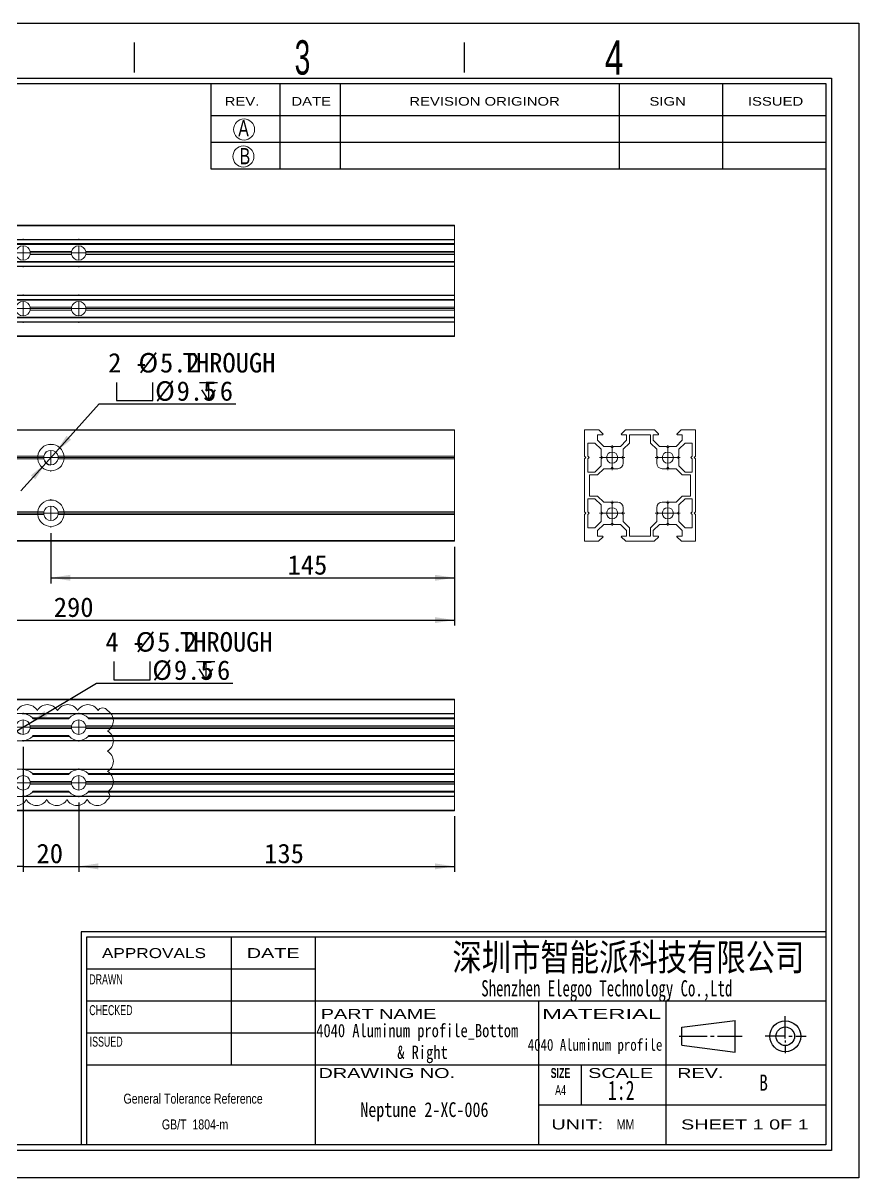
# Model space of a CAD drawing. Header units: millimetres. Extents: x 4 to 590, y 3 to 417.
# Drawn here: x 289.8 to 590.2, y 2.6 to 417.3 of the extents above; entities that cross this region are included whole.
import ezdxf

# ---------------------------------------------------------------- set-up
doc = ezdxf.new("R2010")
doc.units = ezdxf.units.MM
doc.header["$LTSCALE"] = 2
doc.linetypes.add('CENTER', pattern=[10.16, 6.35, -1.27, 1.27, -1.27])
doc.layers.add('DIM', color=5, linetype='Continuous')
doc.layers.add('SLD-0', color=179, linetype='Continuous')
doc.layers.add('中心线', color=1, linetype='CENTER', lineweight=15)
doc.styles.add('SLDTEXTSTYLE0', font='SIMSUN.TTC', dxfattribs={"width": 0.67})
doc.styles.add('SLDTEXTSTYLE1', font='SIMSUN.TTC', dxfattribs={"width": 0.8})
doc.styles.add('SLDTEXTSTYLE10', font='ARIAL.TTF', dxfattribs={"width": 1.2324})
doc.styles.add('SLDTEXTSTYLE11', font='ARIAL.TTF', dxfattribs={"width": 1.7064})
doc.styles.add('SLDTEXTSTYLE12', font='SIMSUN.TTC', dxfattribs={"width": 0.8, "bigfont": 'bigfont'})
doc.styles.add('SLDTEXTSTYLE13', font='SIMKAI.TTF', dxfattribs={"width": 0.67})
doc.styles.add('SLDTEXTSTYLE14', font='SIMSUN.TTC')
doc.styles.add('SLDTEXTSTYLE3', font='SIMSUN.TTC', dxfattribs={"width": 0.8})
doc.styles.add('SLDTEXTSTYLE4', font='ARIAL.TTF', dxfattribs={"width": 0.63516})
doc.styles.add('SLDTEXTSTYLE5', font='GOTHIC.TTF', dxfattribs={"width": 0.7304})
doc.styles.add('SLDTEXTSTYLE6', font='GOTHIC.TTF', dxfattribs={"width": 0.61171})
doc.styles.add('SLDTEXTSTYLE7', font='ARIALBD.TTF', dxfattribs={"width": 0.63516})
doc.styles.add('SLDTEXTSTYLE8', font='ARIAL.TTF', dxfattribs={"width": 1.422})
doc.styles.add('SLDTEXTSTYLE9', font='ARIAL.TTF', dxfattribs={"width": 0.7584})
doc.dimstyles.new('SLDDIMSTYLE0', dxfattribs={"dimtxt": 7, "dimasz": 7, "dimexe": 0, "dimexo": 0.0625, "dimgap": 1.75, "dimtad": 2, "dimrnd": 1e-09, "dimzin": 12, "dimdsep": 46, "dimtxsty": 'SLDTEXTSTYLE0', "dimsah": 1, "dimcen": 0.09, "dimadec": 0, "dimazin": 3, "dimtfac": 1, "dimtofl": 0, "dimtmove": 0, "dimatfit": 3, "dimfxl": 0, "dimfrac": 2, "dimtolj": 1, "dimtzin": 12, "dimarcsym": 0})
doc.dimstyles.new('SLDDIMSTYLE1', dxfattribs={"dimtxt": 7, "dimasz": 7, "dimexe": 0, "dimexo": 0.0625, "dimgap": 1.75, "dimtad": 2, "dimrnd": 1e-09, "dimzin": 12, "dimdsep": 46, "dimtxsty": 'SLDTEXTSTYLE0', "dimsah": 1, "dimcen": 0.09, "dimadec": 0, "dimazin": 3, "dimtfac": 1, "dimtmove": 0, "dimatfit": 0, "dimfxl": 0, "dimfrac": 2, "dimtolj": 1, "dimtzin": 12, "dimarcsym": 0})
doc.dimstyles.new('SLDDIMSTYLE2', dxfattribs={"dimtxt": 7, "dimasz": 7, "dimexe": 0, "dimexo": 0.0625, "dimgap": 1.75, "dimtad": 0, "dimtih": 1, "dimtoh": 1, "dimrnd": 1e-09, "dimzin": 12, "dimdsep": 46, "dimtxsty": 'SLDTEXTSTYLE0', "dimsah": 1, "dimcen": 0, "dimadec": 0, "dimazin": 3, "dimtfac": 1, "dimtmove": 0, "dimatfit": 3, "dimfxl": 0, "dimfrac": 2, "dimtolj": 1, "dimtzin": 12, "dimarcsym": 0})

# ---------------------------------------------------------------- blocks, each defined once
blk = doc.blocks.new('SW_NOTE_1')
at = {"layer": 'SLD-0', "color": 0, "attachment_point": 2, "style": 'SLDTEXTSTYLE1'}
for s, insert, char_height in [('4040 Aluminum profile_Bottom ', (32.8, 5.54), 4.7625), ('& Right', (34.68, -2.27), 4.762)]:
    blk.add_mtext(s, dxfattribs=dict(at, insert=insert, char_height=char_height))
blk = doc.blocks.new('SW_NOTE_3')
at = {"layer": 'SLD-0', "color": 0, "char_height": 3.5853, "attachment_point": 2, "style": 'SLDTEXTSTYLE9'}
for s, insert in [('General Tolerance Reference ', (26.04, 4.62)), (' GB/T  1804-m', (26.22, -4.64))]:
    blk.add_mtext(s, dxfattribs=dict(at, insert=insert))
blk = doc.blocks.new('_D')
at = {"layer": 'DIM'}
for p, q in [((309.82, 137.37), (309.82, 112.47)), ((444.82, 132.47), (444.82, 112.47)), ((309.82, 114.47), (444.82, 114.47))]:
    blk.add_line(p, q, dxfattribs=at)
for points in [[(309.82, 114.47), (316.82, 113.4), (316.82, 115.55)], [(444.82, 114.47), (437.82, 115.55), (437.82, 113.4)]]:
    blk.add_solid(points, dxfattribs=at)
at = {"layer": 'DIM', "insert": (376.47, 122.62), "char_height": 7, "attachment_point": 1, "style": 'SLDTEXTSTYLE14'}
blk.add_mtext('135', dxfattribs=at)
blk = doc.blocks.new('_D_1')
at = {"layer": 'DIM'}
for p, q in [((289.82, 157.37), (289.82, 112.47)), ((309.82, 137.37), (309.82, 112.47)), ((289.82, 114.47), (276.36, 114.47)), ((289.82, 114.47), (309.82, 114.47)), ((309.82, 114.47), (323.28, 114.47))]:
    blk.add_line(p, q, dxfattribs=at)
for points in [[(289.82, 114.47), (282.82, 115.55), (282.82, 113.4)], [(309.82, 114.47), (316.82, 113.4), (316.82, 115.55)]]:
    blk.add_solid(points, dxfattribs=at)
at = {"layer": 'DIM', "insert": (294.64, 122.62), "char_height": 7, "attachment_point": 1, "style": 'SLDTEXTSTYLE14'}
blk.add_mtext('20', dxfattribs=at)
blk = doc.blocks.new('SW_SYMBOL_HOLE_SPOT')
at = {"layer": 'DIM', "color": 0}
for p, q in [((0, 1750), (0, 150)), ((3200, 150), (3200, 1750)), ((0, 150), (3200, 150))]:
    blk.add_line(p, q, dxfattribs=at)
blk = doc.blocks.new('SW_SYMBOL_HOLE_DEPTH')
at = {"layer": 'DIM', "color": 0}
for p, q in [((0, 1750), (1600, 1750)), ((200, 1110), (800, 150)), ((800, 1750), (800, 150)), ((1400, 1110), (800, 150))]:
    blk.add_line(p, q, dxfattribs=at)
blk = doc.blocks.new('_D_2')
at = {"layer": 'DIM'}
for p, q in [((292.05, 165.81), (316.23, 180.32)), ((316.23, 180.32), (365.25, 180.32)), ((287.59, 163.14), (276.04, 156.21)), ((287.59, 163.14), (292.05, 165.81))]:
    blk.add_line(p, q, dxfattribs=at)
blk.add_arc((289.82, 164.47), 2.6, 206.4811, 248.5293, dxfattribs=at)
for points in [[(292.05, 165.81), (298.6, 168.49), (297.5, 170.34)], [(287.59, 163.14), (281.03, 160.46), (282.14, 158.61)]]:
    blk.add_solid(points, dxfattribs=at)
at = {"layer": 'DIM', "xscale": 0.004072727272727273, "yscale": 0.004072727272727273, "zscale": 0.004072727272727273}
for name, p in [('SW_SYMBOL_HOLE_SPOT', (322.42, 180.89)), ('SW_SYMBOL_HOLE_DEPTH', (352.18, 180.89))]:
    blk.add_blockref(name, p, dxfattribs=at)
at = {"layer": 'DIM', "char_height": 7, "attachment_point": 1, "style": 'SLDTEXTSTYLE14'}
for s, insert in [('4 - ', (319.4, 198.61)), ('%%c', (330.29, 198.61)), ('5.2', (338.03, 198.61)), ('THROUGH', (346.2, 198.61)), ('%%c', (336.27, 188.46)), ('9.5', (344.01, 188.46)), ('6', (359.51, 188.46))]:
    blk.add_mtext(s, dxfattribs=dict(at, insert=insert))
blk = doc.blocks.new('SW_CENTERMARKSYMBOL_0')
at = {"layer": '中心线', "color": 0}
for p, q in [((0, 5), (0, 5.1)), ((-5, 0), (-5.1, 0)), ((0, 0), (-2.5, 0)), ((0, 0), (0, 2.5)), ((0, 0), (0, -2.5)), ((0, 0), (2.5, 0)), ((5, 0), (5.1, 0)), ((0, -5), (0, -5.1))]:
    blk.add_line(p, q, dxfattribs=at)
blk = doc.blocks.new('SW_CENTERMARKSYMBOL_1')
at = {"layer": '中心线', "color": 0}
for p, q in [((0, 5), (0, 5.1)), ((-5, 0), (-5.1, 0)), ((0, 0), (-2.5, 0)), ((0, 0), (0, 2.5)), ((0, 0), (0, -2.5)), ((0, 0), (2.5, 0)), ((5, 0), (5.1, 0)), ((0, -5), (0, -5.1))]:
    blk.add_line(p, q, dxfattribs=at)
blk = doc.blocks.new('SW_CENTERMARKSYMBOL_2')
at = {"layer": '中心线', "color": 0}
for p, q in [((0, 5), (0, 5.1)), ((-5, 0), (-5.1, 0)), ((0, 0), (-2.5, 0)), ((0, 0), (0, 2.5)), ((0, 0), (0, -2.5)), ((0, 0), (2.5, 0)), ((5, 0), (5.1, 0)), ((0, -5), (0, -5.1))]:
    blk.add_line(p, q, dxfattribs=at)
blk = doc.blocks.new('SW_CENTERMARKSYMBOL_3')
at = {"layer": '中心线', "color": 0}
for p, q in [((0, 5), (0, 5.1)), ((-5, 0), (-5.1, 0)), ((0, 0), (-2.5, 0)), ((0, 0), (0, 2.5)), ((0, 0), (0, -2.5)), ((0, 0), (2.5, 0)), ((5, 0), (5.1, 0)), ((0, -5), (0, -5.1))]:
    blk.add_line(p, q, dxfattribs=at)
blk = doc.blocks.new('SW_REVISION_CLOUD_0')
at = {"color": 0, "linetype": 'Continuous', "lineweight": 0}
for centre, radius, start, end in [((-16.25, 13.96), 4.16, 28.955, 151.045), ((-8.97, 13.96), 4.16, 28.955, 151.045), ((-1.69, 13.96), 4.16, 28.955, 151.045), ((5.59, 13.96), 4.16, 28.955, 151.045), ((12.87, 13.96), 4.16, 28.955, 151.045), ((18.2, 15.04), 1.93, 28.955, 151.045), ((-17.88, 9.51), 4.16, 118.955, 241.045), ((-19.11, 14.56), 1.61, 118.955, 241.045), ((17.88, 12.33), 4.16, 298.955, 61.045), ((17.88, 5.05), 4.16, 298.955, 61.045), ((-17.88, 2.23), 4.16, 118.955, 241.045), ((17.88, -2.23), 4.16, 298.955, 61.045), ((-17.88, -5.05), 4.16, 118.955, 241.045), ((17.88, -9.51), 4.16, 298.955, 61.045), ((-17.88, -12.33), 4.16, 118.955, 241.045), ((-18.2, -15.04), 1.93, 208.955, 331.045), ((-12.87, -13.96), 4.16, 208.955, 331.045), ((-5.59, -13.96), 4.16, 208.955, 331.045), ((1.69, -13.96), 4.16, 208.955, 331.045), ((8.97, -13.96), 4.16, 208.955, 331.045), ((16.25, -13.96), 4.16, 208.955, 331.045), ((19.11, -14.56), 1.61, 298.955, 61.045)]:
    blk.add_arc(centre, radius, start, end, dxfattribs=at)
blk = doc.blocks.new('_D_3')
at = {"layer": 'DIM'}
for p, q in [((154.82, 229.3), (154.82, 200.93)), ((444.82, 229.3), (444.82, 200.93)), ((154.82, 202.93), (444.82, 202.93))]:
    blk.add_line(p, q, dxfattribs=at)
for points in [[(154.82, 202.93), (161.82, 201.85), (161.82, 204)], [(444.82, 202.93), (437.82, 204), (437.82, 201.85)]]:
    blk.add_solid(points, dxfattribs=at)
at = {"layer": 'DIM', "insert": (300.86, 211.07), "char_height": 7, "attachment_point": 1, "style": 'SLDTEXTSTYLE14'}
blk.add_mtext('290', dxfattribs=at)
blk = doc.blocks.new('_D_4')
at = {"layer": 'DIM'}
for p, q in [((299.82, 234.2), (299.82, 216.13)), ((444.82, 229.3), (444.82, 216.13)), ((299.82, 218.13), (444.82, 218.13))]:
    blk.add_line(p, q, dxfattribs=at)
for points in [[(299.82, 218.13), (306.82, 217.05), (306.82, 219.2)], [(444.82, 218.13), (437.82, 219.2), (437.82, 217.05)]]:
    blk.add_solid(points, dxfattribs=at)
at = {"layer": 'DIM', "insert": (384.88, 226.27), "char_height": 7, "attachment_point": 1, "style": 'SLDTEXTSTYLE14'}
blk.add_mtext('145', dxfattribs=at)
blk = doc.blocks.new('_D_5')
at = {"layer": 'DIM'}
for p, q in [((301.56, 263.23), (317.22, 280.57)), ((317.22, 280.57), (366.25, 280.57)), ((298.08, 259.37), (301.56, 263.23)), ((298.08, 259.37), (289.05, 249.38))]:
    blk.add_line(p, q, dxfattribs=at)
blk.add_arc((299.82, 261.3), 2.6, 206.4811, 265.4911, dxfattribs=at)
for points in [[(301.56, 263.23), (307.05, 267.7), (305.45, 269.14)], [(298.08, 259.37), (292.59, 254.89), (294.18, 253.45)]]:
    blk.add_solid(points, dxfattribs=at)
at = {"layer": 'DIM', "xscale": 0.004072727272727273, "yscale": 0.004072727272727273, "zscale": 0.004072727272727273}
for name, p in [('SW_SYMBOL_HOLE_SPOT', (323.42, 281.14)), ('SW_SYMBOL_HOLE_DEPTH', (353.17, 281.14))]:
    blk.add_blockref(name, p, dxfattribs=at)
at = {"layer": 'DIM', "char_height": 7, "attachment_point": 1, "style": 'SLDTEXTSTYLE14'}
for s, insert in [('2 - ', (320.4, 298.86)), ('%%c', (331.29, 298.86)), ('5.2', (339.02, 298.86)), ('THROUGH', (347.19, 298.86)), ('%%c', (337.27, 288.72)), ('9.5', (345.01, 288.72)), ('6', (360.51, 288.72))]:
    blk.add_mtext(s, dxfattribs=dict(at, insert=insert))
blk = doc.blocks.new('SW_CENTERMARKSYMBOL_4')
at = {"layer": '中心线', "color": 0}
for p, q in [((0, 5), (0, 5.1)), ((-5, 0), (-5.1, 0)), ((0, 0), (-2.5, 0)), ((0, 0), (0, 2.5)), ((0, 0), (0, -2.5)), ((0, 0), (2.5, 0)), ((5, 0), (5.1, 0)), ((0, -5), (0, -5.1))]:
    blk.add_line(p, q, dxfattribs=at)
blk = doc.blocks.new('SW_CENTERMARKSYMBOL_5')
at = {"layer": '中心线', "color": 0}
for p, q in [((0, 5), (0, 5.1)), ((-5, 0), (-5.1, 0)), ((0, 0), (-2.5, 0)), ((0, 0), (0, 2.5)), ((0, 0), (0, -2.5)), ((0, 0), (2.5, 0)), ((5, 0), (5.1, 0)), ((0, -5), (0, -5.1))]:
    blk.add_line(p, q, dxfattribs=at)
blk = doc.blocks.new('SW_CENTERMARKSYMBOL_10')
at = {"layer": '中心线', "color": 0}
for p, q in [((0, 2.5), (0, 4.5)), ((-2.5, 0), (-4.5, 0)), ((0, 0), (-2.5, 0)), ((0, 0), (0, 2.5)), ((0, 0), (0, -2.5)), ((0, 0), (2.5, 0)), ((2.5, 0), (4.5, 0)), ((0, -2.5), (0, -4.5))]:
    blk.add_line(p, q, dxfattribs=at)
blk = doc.blocks.new('SW_CENTERMARKSYMBOL_11')
at = {"layer": '中心线', "color": 0}
for p, q in [((0, 2.5), (0, 4.5)), ((-2.5, 0), (-4.5, 0)), ((0, 0), (-2.5, 0)), ((0, 0), (0, 2.5)), ((0, 0), (0, -2.5)), ((0, 0), (2.5, 0)), ((2.5, 0), (4.5, 0)), ((0, -2.5), (0, -4.5))]:
    blk.add_line(p, q, dxfattribs=at)
blk = doc.blocks.new('SW_CENTERMARKSYMBOL_12')
at = {"layer": '中心线', "color": 0}
for p, q in [((0, 2.5), (0, 4.5)), ((-2.5, 0), (-4.5, 0)), ((0, 0), (-2.5, 0)), ((0, 0), (0, 2.5)), ((0, 0), (0, -2.5)), ((0, 0), (2.5, 0)), ((2.5, 0), (4.5, 0)), ((0, -2.5), (0, -4.5))]:
    blk.add_line(p, q, dxfattribs=at)
blk = doc.blocks.new('SW_CENTERMARKSYMBOL_13')
at = {"layer": '中心线', "color": 0}
for p, q in [((0, 2.5), (0, 4.5)), ((-2.5, 0), (-4.5, 0)), ((0, 0), (-2.5, 0)), ((0, 0), (0, 2.5)), ((0, 0), (0, -2.5)), ((0, 0), (2.5, 0)), ((2.5, 0), (4.5, 0)), ((0, -2.5), (0, -4.5))]:
    blk.add_line(p, q, dxfattribs=at)
blk = doc.blocks.new('SW_CENTERMARKSYMBOL_16')
at = {"layer": '中心线', "color": 0}
for p, q in [((0, 5), (0, 5.1)), ((-5, 0), (-5.1, 0)), ((0, 0), (-2.5, 0)), ((0, 0), (0, 2.5)), ((0, 0), (0, -2.5)), ((0, 0), (2.5, 0)), ((5, 0), (5.1, 0)), ((0, -5), (0, -5.1))]:
    blk.add_line(p, q, dxfattribs=at)
blk = doc.blocks.new('SW_CENTERMARKSYMBOL_17')
at = {"layer": '中心线', "color": 0}
for p, q in [((0, 5), (0, 5.1)), ((-5, 0), (-5.1, 0)), ((0, 0), (-2.5, 0)), ((0, 0), (0, 2.5)), ((0, 0), (0, -2.5)), ((0, 0), (2.5, 0)), ((5, 0), (5.1, 0)), ((0, -5), (0, -5.1))]:
    blk.add_line(p, q, dxfattribs=at)
blk = doc.blocks.new('SW_CENTERMARKSYMBOL_18')
at = {"layer": '中心线', "color": 0}
for p, q in [((0, 5), (0, 5.1)), ((-5, 0), (-5.1, 0)), ((0, 0), (-2.5, 0)), ((0, 0), (0, 2.5)), ((0, 0), (0, -2.5)), ((0, 0), (2.5, 0)), ((5, 0), (5.1, 0)), ((0, -5), (0, -5.1))]:
    blk.add_line(p, q, dxfattribs=at)
blk = doc.blocks.new('SW_CENTERMARKSYMBOL_19')
at = {"layer": '中心线', "color": 0}
for p, q in [((0, 5), (0, 5.1)), ((-5, 0), (-5.1, 0)), ((0, 0), (-2.5, 0)), ((0, 0), (0, 2.5)), ((0, 0), (0, -2.5)), ((0, 0), (2.5, 0)), ((5, 0), (5.1, 0)), ((0, -5), (0, -5.1))]:
    blk.add_line(p, q, dxfattribs=at)

msp = doc.modelspace()

# ---------------------------------------------------------------- linework, layer by layer
at = {"color": 7, "linetype": 'Continuous', "lineweight": 15}
for p, q in [((444.818, 344.789), (154.818, 344.789)), ((444.818, 344.589), (154.818, 344.589)), ((444.818, 344.789), (444.818, 344.589)), ((444.818, 344.589), (444.818, 339.672)), ((444.818, 339.672), (154.818, 339.672)), ((444.818, 339.53), (154.818, 339.53)), ((444.818, 338.13), (154.818, 338.13)), ((154.818, 338.072), (444.818, 338.072)), ((444.818, 337.799), (154.818, 337.799)), ((444.818, 339.672), (444.818, 339.53)), ((444.818, 339.53), (444.818, 338.13)), ((444.818, 338.13), (444.818, 338.072)), ((444.818, 338.072), (444.818, 337.799)), ((444.818, 337.799), (444.818, 335.289)), ((307.266, 335.289), (292.369, 335.289)), ((307.266, 334.289), (292.369, 334.289)), ((307.218, 334.789), (292.418, 334.789)), ((444.818, 335.289), (312.369, 335.289)), ((444.818, 334.289), (312.369, 334.289)), ((444.818, 334.789), (312.418, 334.789)), ((444.818, 335.289), (444.818, 334.789)), ((444.818, 334.789), (444.818, 334.289)), ((444.818, 334.289), (444.818, 331.779)), ((444.818, 331.779), (154.818, 331.779)), ((444.818, 331.506), (154.818, 331.506)), ((444.818, 331.447), (154.818, 331.447)), ((444.818, 330.047), (154.818, 330.047)), ((444.818, 329.906), (154.818, 329.906)), ((444.818, 331.779), (444.818, 331.506)), ((444.818, 331.506), (444.818, 331.447)), ((444.818, 331.447), (444.818, 330.047)), ((444.818, 330.047), (444.818, 329.906)), ((444.818, 329.906), (444.818, 319.672)), ((444.818, 319.672), (154.818, 319.672)), ((444.818, 319.53), (154.818, 319.53)), ((444.818, 319.672), (444.818, 319.53)), ((444.818, 319.53), (444.818, 318.13)), ((444.818, 318.13), (154.818, 318.13)), ((154.818, 318.072), (444.818, 318.072)), ((444.818, 317.799), (154.818, 317.799)), ((307.266, 315.289), (292.369, 315.289)), ((444.818, 315.289), (312.369, 315.289)), ((444.818, 318.13), (444.818, 318.072)), ((444.818, 318.072), (444.818, 317.799)), ((444.818, 317.799), (444.818, 315.289)), ((444.818, 315.289), (444.818, 314.789)), ((444.818, 311.779), (154.818, 311.779)), ((444.818, 311.506), (154.818, 311.506)), ((444.818, 311.447), (154.818, 311.447)), ((307.266, 314.289), (292.369, 314.289)), ((307.218, 314.789), (292.418, 314.789)), ((444.818, 314.289), (312.369, 314.289)), ((444.818, 314.789), (312.418, 314.789)), ((444.818, 314.789), (444.818, 314.289)), ((444.818, 314.289), (444.818, 311.779)), ((444.818, 311.779), (444.818, 311.506)), ((444.818, 311.506), (444.818, 311.447)), ((444.818, 311.447), (444.818, 310.047)), ((444.818, 310.047), (154.818, 310.047)), ((444.818, 309.906), (154.818, 309.906)), ((444.818, 310.047), (444.818, 309.906)), ((444.818, 309.906), (444.818, 304.989)), ((444.818, 304.989), (154.818, 304.989)), ((444.818, 304.789), (154.818, 304.789)), ((444.818, 304.989), (444.818, 304.789)), ((444.818, 271.297), (154.818, 271.297)), ((444.818, 271.097), (154.818, 271.097)), ((444.818, 271.297), (444.818, 271.097)), ((444.818, 271.097), (444.818, 261.797)), ((491.529, 261.797), (491.529, 271.097)), ((491.729, 271.297), (496.646, 271.297)), ((496.788, 271.238), (498.188, 269.838)), ((504.871, 269.838), (506.271, 271.238)), ((506.412, 271.297), (516.646, 271.297)), ((516.788, 271.238), (518.188, 269.838)), ((524.871, 269.838), (526.271, 271.238)), ((526.412, 271.297), (531.329, 271.297)), ((531.529, 271.097), (531.529, 261.797)), ((495.329, 266.507), (492.729, 266.507)), ((492.729, 261.797), (492.729, 266.507)), ((497.529, 264.307), (495.329, 266.507)), ((498.046, 269.497), (496.319, 269.497)), ((496.319, 269.497), (496.319, 267.497)), ((496.319, 267.497), (498.519, 265.297)), ((504.539, 265.297), (506.739, 267.497)), ((506.739, 269.497), (505.012, 269.497)), ((505.529, 264.307), (507.729, 266.507)), ((506.739, 267.497), (506.739, 269.497)), ((507.729, 269.497), (515.329, 269.497)), ((507.729, 266.507), (507.729, 269.497)), ((515.329, 269.497), (515.329, 266.507)), ((515.329, 266.507), (517.529, 264.307)), ((518.046, 269.497), (516.319, 269.497)), ((516.319, 269.497), (516.319, 267.497)), ((516.319, 267.497), (518.519, 265.297)), ((524.539, 265.297), (526.739, 267.497)), ((526.739, 269.497), (525.012, 269.497)), ((527.729, 266.507), (525.529, 264.307)), ((526.739, 267.497), (526.739, 269.497)), ((530.329, 266.507), (527.729, 266.507)), ((530.329, 266.507), (530.329, 261.797)), ((154.818, 261.797), (295.094, 261.797)), ((297.266, 261.797), (295.094, 261.797)), ((298.293, 263.297), (298.157, 263.297)), ((301.479, 263.297), (301.342, 263.297)), ((304.542, 261.797), (302.369, 261.797)), ((304.542, 261.797), (444.818, 261.797)), ((444.818, 261.797), (444.818, 261.297)), ((491.529, 261.797), (492.029, 261.297)), ((493.229, 261.297), (492.729, 261.797)), ((497.529, 261.797), (497.529, 264.307)), ((498.029, 261.297), (497.529, 261.797)), ((498.519, 265.297), (501.029, 265.297)), ((501.029, 265.297), (501.529, 264.797)), ((501.529, 264.797), (502.029, 265.297)), ((502.029, 265.297), (504.539, 265.297)), ((505.029, 261.297), (505.529, 261.797)), ((505.529, 261.797), (505.529, 264.307)), ((517.529, 264.307), (517.529, 261.797)), ((517.529, 261.797), (518.029, 261.297)), ((518.519, 265.297), (521.029, 265.297)), ((521.029, 265.297), (521.529, 264.797)), ((521.529, 264.797), (522.029, 265.297)), ((522.029, 265.297), (524.539, 265.297)), ((525.529, 261.797), (525.029, 261.297)), ((525.529, 264.307), (525.529, 261.797)), ((530.329, 261.797), (529.829, 261.297)), ((531.029, 261.297), (531.529, 261.797)), ((154.818, 261.297), (295.068, 261.297)), ((154.818, 260.797), (295.094, 260.797)), ((297.218, 261.297), (295.068, 261.297)), ((297.266, 260.797), (295.094, 260.797)), ((304.542, 260.797), (302.369, 260.797)), ((304.568, 261.297), (302.418, 261.297)), ((304.542, 260.797), (444.818, 260.797)), ((304.568, 261.297), (444.818, 261.297)), ((444.818, 261.297), (444.818, 260.797)), ((444.818, 260.797), (444.818, 241.797)), ((492.029, 261.297), (491.529, 260.797)), ((491.529, 241.797), (491.529, 260.797)), ((492.729, 260.797), (493.229, 261.297)), ((492.729, 256.087), (492.729, 260.797)), ((495.329, 256.087), (497.529, 258.287)), ((496.319, 255.097), (498.519, 257.297)), ((497.529, 260.797), (498.029, 261.297)), ((497.529, 258.287), (497.529, 260.797)), ((498.519, 257.297), (501.029, 257.297)), ((501.029, 257.297), (501.529, 257.797)), ((501.529, 257.797), (502.029, 257.297)), ((502.029, 257.297), (503.529, 257.297)), ((505.529, 260.797), (505.029, 261.297)), ((505.529, 259.297), (505.529, 260.797)), ((518.029, 261.297), (517.529, 260.797)), ((517.529, 260.797), (517.529, 259.297)), ((519.529, 257.297), (521.029, 257.297)), ((521.029, 257.297), (521.529, 257.797)), ((521.529, 257.797), (522.029, 257.297)), ((522.029, 257.297), (524.539, 257.297)), ((524.539, 257.297), (526.739, 255.097)), ((525.029, 261.297), (525.529, 260.797)), ((525.529, 260.797), (525.529, 258.287)), ((525.529, 258.287), (527.729, 256.087)), ((529.829, 261.297), (530.329, 260.797)), ((530.329, 260.797), (530.329, 256.087)), ((531.529, 260.797), (531.029, 261.297)), ((531.529, 260.797), (531.529, 241.797)), ((492.729, 256.087), (495.329, 256.087)), ((493.329, 255.097), (496.319, 255.097)), ((493.329, 247.497), (493.329, 255.097)), ((526.739, 255.097), (529.729, 255.097)), ((527.729, 256.087), (530.329, 256.087)), ((529.729, 255.097), (529.729, 247.497)), ((495.329, 246.507), (492.729, 246.507)), ((492.729, 241.797), (492.729, 246.507)), ((496.319, 247.497), (493.329, 247.497)), ((497.529, 244.307), (495.329, 246.507)), ((498.519, 245.297), (496.319, 247.497)), ((501.029, 245.297), (498.519, 245.297)), ((501.529, 244.797), (501.029, 245.297)), ((502.029, 245.297), (501.529, 244.797)), ((503.529, 245.297), (502.029, 245.297)), ((521.029, 245.297), (519.529, 245.297)), ((521.529, 244.797), (521.029, 245.297)), ((522.029, 245.297), (521.529, 244.797)), ((524.539, 245.297), (522.029, 245.297)), ((526.739, 247.497), (524.539, 245.297)), ((527.729, 246.507), (525.529, 244.307)), ((529.729, 247.497), (526.739, 247.497)), ((530.329, 246.507), (527.729, 246.507)), ((530.329, 246.507), (530.329, 241.797)), ((154.818, 241.797), (295.094, 241.797)), ((154.818, 241.297), (295.068, 241.297)), ((154.818, 240.797), (295.094, 240.797)), ((297.218, 241.297), (295.068, 241.297)), ((297.266, 241.797), (295.094, 241.797)), ((297.266, 240.797), (295.094, 240.797)), ((298.293, 243.297), (298.157, 243.297)), ((301.479, 243.297), (301.342, 243.297)), ((304.542, 241.797), (302.369, 241.797)), ((304.542, 240.797), (302.369, 240.797)), ((304.568, 241.297), (302.418, 241.297)), ((304.542, 241.797), (444.818, 241.797)), ((304.542, 240.797), (444.818, 240.797)), ((304.568, 241.297), (444.818, 241.297)), ((444.818, 241.797), (444.818, 241.297)), ((444.818, 241.297), (444.818, 240.797)), ((444.818, 240.797), (444.818, 231.497)), ((491.529, 241.797), (492.029, 241.297)), ((492.029, 241.297), (491.529, 240.797)), ((491.529, 231.497), (491.529, 240.797)), ((493.229, 241.297), (492.729, 241.797)), ((492.729, 240.797), (493.229, 241.297)), ((492.729, 236.087), (492.729, 240.797)), ((497.529, 241.797), (497.529, 244.307)), ((498.029, 241.297), (497.529, 241.797)), ((497.529, 240.797), (498.029, 241.297)), ((497.529, 238.287), (497.529, 240.797)), ((505.029, 241.297), (505.529, 241.797)), ((505.529, 240.797), (505.029, 241.297)), ((505.529, 241.797), (505.529, 243.297)), ((505.529, 238.287), (505.529, 240.797)), ((517.529, 243.297), (517.529, 241.797)), ((517.529, 241.797), (518.029, 241.297)), ((518.029, 241.297), (517.529, 240.797)), ((517.529, 240.797), (517.529, 238.287)), ((525.529, 241.797), (525.029, 241.297)), ((525.029, 241.297), (525.529, 240.797)), ((525.529, 244.307), (525.529, 241.797)), ((525.529, 240.797), (525.529, 238.287)), ((530.329, 241.797), (529.829, 241.297)), ((529.829, 241.297), (530.329, 240.797)), ((530.329, 240.797), (530.329, 236.087)), ((531.029, 241.297), (531.529, 241.797)), ((531.529, 240.797), (531.029, 241.297)), ((531.529, 240.797), (531.529, 231.497)), ((495.329, 236.087), (497.529, 238.287)), ((498.519, 237.297), (496.319, 235.097)), ((501.029, 237.297), (498.519, 237.297)), ((501.529, 237.797), (501.029, 237.297)), ((502.029, 237.297), (501.529, 237.797)), ((504.539, 237.297), (502.029, 237.297)), ((506.739, 235.097), (504.539, 237.297)), ((507.729, 236.087), (505.529, 238.287)), ((517.529, 238.287), (515.329, 236.087)), ((518.519, 237.297), (516.319, 235.097)), ((521.029, 237.297), (518.519, 237.297)), ((521.529, 237.797), (521.029, 237.297)), ((522.029, 237.297), (521.529, 237.797)), ((524.539, 237.297), (522.029, 237.297)), ((526.739, 235.097), (524.539, 237.297)), ((525.529, 238.287), (527.729, 236.087)), ((492.729, 236.087), (495.329, 236.087)), ((496.319, 235.097), (496.319, 233.097)), ((496.319, 233.097), (498.046, 233.097)), ((498.188, 232.755), (496.788, 231.355)), ((506.271, 231.355), (504.871, 232.755)), ((505.012, 233.097), (506.739, 233.097)), ((506.739, 233.097), (506.739, 235.097)), ((507.729, 233.097), (507.729, 236.087)), ((515.329, 233.097), (507.729, 233.097)), ((515.329, 236.087), (515.329, 233.097)), ((516.319, 235.097), (516.319, 233.097)), ((516.319, 233.097), (518.046, 233.097)), ((518.188, 232.755), (516.788, 231.355)), ((526.271, 231.355), (524.871, 232.755)), ((525.012, 233.097), (526.739, 233.097)), ((526.739, 233.097), (526.739, 235.097)), ((527.729, 236.087), (530.329, 236.087)), ((444.818, 231.497), (154.818, 231.497)), ((444.818, 231.297), (154.818, 231.297)), ((444.818, 231.497), (444.818, 231.297)), ((496.646, 231.297), (491.729, 231.297)), ((516.646, 231.297), (506.412, 231.297)), ((531.329, 231.297), (526.412, 231.297)), ((444.818, 174.474), (154.818, 174.474)), ((444.818, 174.274), (154.818, 174.274)), ((444.818, 174.474), (444.818, 174.274)), ((444.818, 174.274), (444.818, 169.357)), ((444.818, 169.357), (154.818, 169.357)), ((309.533, 169.215), (290.103, 169.215)), ((306.442, 167.815), (293.194, 167.815)), ((293.25, 167.757), (306.386, 167.757)), ((306.143, 167.484), (293.492, 167.484)), ((444.818, 169.215), (310.103, 169.215)), ((444.818, 167.815), (313.194, 167.815)), ((313.25, 167.757), (444.818, 167.757)), ((444.818, 167.484), (313.492, 167.484)), ((444.818, 169.357), (444.818, 169.215)), ((444.818, 169.215), (444.818, 167.815)), ((444.818, 167.815), (444.818, 167.757)), ((444.818, 167.757), (444.818, 167.484)), ((444.818, 167.484), (444.818, 164.974)), ((307.266, 164.974), (292.369, 164.974)), ((307.266, 163.974), (292.369, 163.974)), ((307.218, 164.474), (292.418, 164.474)), ((444.818, 164.974), (312.369, 164.974)), ((444.818, 163.974), (312.369, 163.974)), ((444.818, 164.474), (312.418, 164.474)), ((444.818, 164.974), (444.818, 164.474)), ((444.818, 164.474), (444.818, 163.974)), ((444.818, 163.974), (444.818, 161.464)), ((444.818, 159.591), (154.818, 159.591)), ((309.533, 159.732), (290.103, 159.732)), ((306.442, 161.132), (293.194, 161.132)), ((306.386, 161.191), (293.249, 161.191)), ((306.143, 161.464), (293.492, 161.464)), ((444.818, 159.732), (310.103, 159.732)), ((444.818, 161.132), (313.194, 161.132)), ((444.818, 161.191), (313.249, 161.191)), ((444.818, 161.464), (313.492, 161.464)), ((444.818, 161.464), (444.818, 161.191)), ((444.818, 161.191), (444.818, 161.132)), ((444.818, 161.132), (444.818, 159.732)), ((444.818, 159.732), (444.818, 159.591)), ((444.818, 159.591), (444.818, 149.357)), ((444.818, 149.357), (154.818, 149.357)), ((444.818, 149.357), (444.818, 149.215)), ((309.533, 149.215), (290.103, 149.215)), ((306.442, 147.815), (293.194, 147.815)), ((293.25, 147.757), (306.386, 147.757)), ((306.143, 147.484), (293.492, 147.484)), ((444.818, 149.215), (310.103, 149.215)), ((444.818, 147.815), (313.194, 147.815)), ((313.25, 147.757), (444.818, 147.757)), ((444.818, 147.484), (313.492, 147.484)), ((444.818, 149.215), (444.818, 147.815)), ((444.818, 147.815), (444.818, 147.757)), ((444.818, 147.757), (444.818, 147.484)), ((444.818, 147.484), (444.818, 144.974)), ((307.266, 144.974), (292.369, 144.974)), ((307.266, 143.974), (292.369, 143.974)), ((307.218, 144.474), (292.418, 144.474)), ((306.442, 141.132), (293.194, 141.132)), ((306.386, 141.191), (293.249, 141.191)), ((306.143, 141.464), (293.492, 141.464)), ((444.818, 144.974), (312.369, 144.974)), ((444.818, 143.974), (312.369, 143.974)), ((444.818, 144.474), (312.418, 144.474)), ((444.818, 141.132), (313.194, 141.132)), ((444.818, 141.191), (313.249, 141.191)), ((444.818, 141.464), (313.492, 141.464)), ((444.818, 144.974), (444.818, 144.474)), ((444.818, 144.474), (444.818, 143.974)), ((444.818, 143.974), (444.818, 141.464)), ((444.818, 141.464), (444.818, 141.191)), ((444.818, 141.191), (444.818, 141.132)), ((444.818, 141.132), (444.818, 139.732)), ((444.818, 139.591), (154.818, 139.591)), ((309.533, 139.732), (290.103, 139.732)), ((444.818, 139.732), (310.103, 139.732)), ((444.818, 139.732), (444.818, 139.591)), ((444.818, 139.591), (444.818, 134.674)), ((444.818, 134.674), (154.818, 134.674)), ((444.818, 134.474), (154.818, 134.474)), ((444.818, 134.674), (444.818, 134.474))]:
    msp.add_line(p, q, dxfattribs=at)
for centre in [(501.529, 261.297), (521.529, 261.297), (501.529, 241.297), (521.529, 241.297)]:
    msp.add_circle(centre, 2, dxfattribs=at)
for centre, radius, start, end in [((289.818, 334.789), 2.6, 11.08749, 168.91251), ((309.818, 334.789), 2.6, 11.08749, 168.91251), ((289.818, 334.789), 2.6, 191.08749, 348.91251), ((289.818, 334.789), 2.6, 360, 11.08749), ((289.818, 334.789), 2.6, 348.91251, 360), ((309.818, 334.789), 2.6, 168.91251, 180), ((309.818, 334.789), 2.6, 180, 191.08749), ((309.818, 334.789), 2.6, 191.08749, 348.91251), ((309.818, 334.789), 2.6, 360, 11.08749), ((309.818, 334.789), 2.6, 348.91251, 360), ((289.818, 314.789), 2.6, 11.08749, 168.91251), ((289.818, 314.789), 2.6, 0, 11.08749), ((309.818, 314.789), 2.6, 168.91251, 180), ((309.818, 314.789), 2.6, 11.08749, 168.91251), ((309.818, 314.789), 2.6, 0, 11.08749), ((289.818, 314.789), 2.6, 191.08749, 348.91251), ((289.818, 314.789), 2.6, 348.91251, 0), ((309.818, 314.789), 2.6, 180, 191.08749), ((309.818, 314.789), 2.6, 191.08749, 348.91251), ((309.818, 314.789), 2.6, 348.91251, 0), ((491.729, 271.097), 0.2, 90, 180), ((496.646, 271.097), 0.2, 45, 90), ((498.046, 269.697), 0.2, 270, 45), ((505.012, 269.697), 0.2, 135, 270), ((506.412, 271.097), 0.2, 90, 135), ((516.646, 271.097), 0.2, 45, 90), ((518.046, 269.697), 0.2, 270, 45), ((525.012, 269.697), 0.2, 135, 270), ((526.412, 271.097), 0.2, 90, 135), ((531.329, 271.097), 0.2, 0, 90), ((299.818, 261.297), 4.75, 6.04233, 173.95767), ((299.818, 261.297), 4.75, 173.95767, 180), ((299.818, 261.297), 2.6, 168.91251, 180), ((299.818, 261.297), 2.6, 11.08749, 168.91251), ((299.818, 261.297), 2.6, 360, 11.08749), ((299.818, 261.297), 4.75, 0, 6.04233), ((299.818, 261.297), 4.75, 180, 186.04233), ((299.818, 261.297), 4.75, 186.04233, 353.95767), ((299.818, 261.297), 2.6, 180, 191.08749), ((299.818, 261.297), 2.6, 191.08749, 348.91251), ((299.818, 261.297), 2.6, 348.91251, 360), ((299.818, 261.297), 4.75, 353.95767, 0), ((503.529, 259.297), 2, 270, 0), ((519.529, 259.297), 2, 180, 270), ((299.818, 241.297), 4.75, 6.04233, 173.95767), ((503.529, 243.297), 2, 360, 90), ((519.529, 243.297), 2, 90, 180), ((299.818, 241.297), 4.75, 173.95767, 180), ((299.818, 241.297), 4.75, 180, 186.04233), ((299.818, 241.297), 4.75, 186.04233, 353.95767), ((299.818, 241.297), 2.6, 168.91251, 180), ((299.818, 241.297), 2.6, 180, 191.08749), ((299.818, 241.297), 2.6, 11.08749, 168.91251), ((299.818, 241.297), 2.6, 191.08749, 348.91251), ((299.818, 241.297), 2.6, 0, 11.08749), ((299.818, 241.297), 2.6, 348.91251, 0), ((299.818, 241.297), 4.75, 0, 6.04233), ((299.818, 241.297), 4.75, 353.95767, 0), ((498.046, 232.897), 0.2, 315, 90), ((505.012, 232.897), 0.2, 90, 225), ((518.046, 232.897), 0.2, 315, 90), ((525.012, 232.897), 0.2, 90, 225), ((491.729, 231.497), 0.2, 180, 270), ((496.646, 231.497), 0.2, 270, 315), ((506.412, 231.497), 0.2, 225, 270), ((516.646, 231.497), 0.2, 270, 315), ((526.412, 231.497), 0.2, 225, 270), ((531.329, 231.497), 0.2, 270, 0), ((289.818, 164.474), 2.6, 11.08749, 168.91251), ((289.818, 164.474), 4.75, 44.70503, 86.55598), ((289.818, 164.474), 4.75, 39.32325, 43.71921), ((309.818, 164.474), 4.75, 136.28079, 140.67675), ((309.818, 164.474), 4.75, 93.44402, 135.29497), ((309.818, 164.474), 2.6, 11.08749, 168.91251), ((309.818, 164.474), 4.75, 44.70503, 86.55598), ((309.818, 164.474), 4.75, 39.32325, 43.71921), ((289.818, 164.474), 2.6, 191.08749, 348.91251), ((289.818, 164.474), 2.6, 0, 11.08749), ((289.818, 164.474), 2.6, 348.91251, 0), ((309.818, 164.474), 2.6, 168.91251, 180), ((309.818, 164.474), 2.6, 180, 191.08749), ((309.818, 164.474), 2.6, 191.08749, 348.91251), ((309.818, 164.474), 2.6, 0, 11.08749), ((309.818, 164.474), 2.6, 348.91251, 0), ((289.818, 164.474), 4.75, 273.44402, 315.29497), ((289.818, 164.474), 4.75, 316.28079, 320.67675), ((309.818, 164.474), 4.75, 219.32325, 223.71921), ((309.818, 164.474), 4.75, 224.70503, 266.55598), ((309.818, 164.474), 4.75, 273.44402, 315.29497), ((309.818, 164.474), 4.75, 316.28079, 320.67675), ((289.818, 144.474), 2.6, 11.08749, 168.91251), ((289.818, 144.474), 4.75, 44.70503, 86.55598), ((289.818, 144.474), 4.75, 39.32325, 43.71921), ((309.818, 144.474), 4.75, 136.28079, 140.67675), ((309.818, 144.474), 4.75, 93.44402, 135.29497), ((309.818, 144.474), 2.6, 11.08749, 168.91251), ((309.818, 144.474), 4.75, 44.70503, 86.55598), ((309.818, 144.474), 4.75, 39.32325, 43.71921), ((289.818, 144.474), 2.6, 191.08749, 348.91251), ((289.818, 144.474), 4.75, 273.44402, 315.29497), ((289.818, 144.474), 2.6, 0, 11.08749), ((289.818, 144.474), 2.6, 348.91251, 0), ((289.818, 144.474), 4.75, 316.28079, 320.67675), ((309.818, 144.474), 4.75, 219.32325, 223.71921), ((309.818, 144.474), 4.75, 224.70503, 266.55598), ((309.818, 144.474), 2.6, 168.91251, 180), ((309.818, 144.474), 2.6, 180, 191.08749), ((309.818, 144.474), 2.6, 191.08749, 348.91251), ((309.818, 144.474), 4.75, 273.44402, 315.29497), ((309.818, 144.474), 2.6, 0, 11.08749), ((309.818, 144.474), 2.6, 348.91251, 0), ((309.818, 144.474), 4.75, 316.28079, 320.67675)]:
    msp.add_arc(centre, radius, start, end, dxfattribs=at)
for points in [[(289.533, 169.215), (289.723, 169.227), (289.913, 169.227), (290.103, 169.215)], [(309.533, 169.215), (309.723, 169.227), (309.913, 169.227), (310.103, 169.215)], [(290.103, 159.732), (289.913, 159.721), (289.723, 159.721), (289.533, 159.732)], [(310.103, 159.732), (309.913, 159.721), (309.723, 159.721), (309.533, 159.732)], [(289.533, 149.215), (289.723, 149.227), (289.913, 149.227), (290.103, 149.215)], [(309.533, 149.215), (309.723, 149.227), (309.913, 149.227), (310.103, 149.215)], [(290.103, 139.732), (289.913, 139.721), (289.723, 139.721), (289.533, 139.732)], [(310.103, 139.732), (309.913, 139.721), (309.723, 139.721), (309.533, 139.732)]]:
    msp.add_open_spline(points, degree=3, dxfattribs=at)
for points, knots in [([(293.194, 167.815), (293.206, 167.803), (293.228, 167.78), (293.248, 167.76), (293.249, 167.758), (293.25, 167.758)], [0, 0, 0, 0, 0.4003468, 0.7295548, 1, 1, 1, 1]), ([(306.386, 167.758), (306.386, 167.758), (306.384, 167.756), (306.394, 167.766), (306.413, 167.786), (306.432, 167.805), (306.442, 167.815)], [0, 0, 0, 0, 0.0935187, 0.383637, 0.685579, 1, 1, 1, 1]), ([(313.194, 167.815), (313.206, 167.803), (313.228, 167.78), (313.248, 167.76), (313.249, 167.758), (313.25, 167.758)], [0, 0, 0, 0, 0.4003172, 0.7295374, 1, 1, 1, 1]), ([(293.249, 161.189), (293.25, 161.19), (293.252, 161.192), (293.242, 161.182), (293.223, 161.162), (293.204, 161.142), (293.194, 161.132)], [0, 0, 0, 0, 0.0935117, 0.3836063, 0.6855408, 1, 1, 1, 1]), ([(306.442, 161.132), (306.43, 161.145), (306.408, 161.167), (306.388, 161.188), (306.387, 161.189), (306.386, 161.19)], [0, 0, 0, 0, 0.4003552, 0.7295417, 1, 1, 1, 1]), ([(313.249, 161.189), (313.25, 161.19), (313.252, 161.192), (313.242, 161.182), (313.223, 161.162), (313.204, 161.142), (313.194, 161.132)], [0, 0, 0, 0, 0.0935187, 0.383637, 0.685579, 1, 1, 1, 1]), ([(293.194, 147.815), (293.206, 147.803), (293.228, 147.78), (293.248, 147.76), (293.249, 147.758), (293.25, 147.758)], [0, 0, 0, 0, 0.4003484, 0.7295553, 1, 1, 1, 1]), ([(306.386, 147.758), (306.386, 147.758), (306.384, 147.756), (306.394, 147.766), (306.413, 147.786), (306.432, 147.805), (306.442, 147.815)], [0, 0, 0, 0, 0.0935185, 0.3836352, 0.6855754, 1, 1, 1, 1]), ([(313.194, 147.815), (313.206, 147.803), (313.228, 147.78), (313.248, 147.76), (313.249, 147.758), (313.25, 147.758)], [0, 0, 0, 0, 0.4003187, 0.7295379, 1, 1, 1, 1]), ([(293.249, 141.189), (293.25, 141.19), (293.252, 141.192), (293.242, 141.182), (293.223, 141.162), (293.204, 141.142), (293.194, 141.132)], [0, 0, 0, 0, 0.0935118, 0.3836081, 0.6855419, 1, 1, 1, 1]), ([(306.442, 141.132), (306.43, 141.145), (306.408, 141.167), (306.388, 141.188), (306.387, 141.189), (306.386, 141.19)], [0, 0, 0, 0, 0.4003533, 0.7295407, 1, 1, 1, 1]), ([(313.249, 141.189), (313.25, 141.19), (313.252, 141.192), (313.242, 141.182), (313.223, 141.162), (313.204, 141.142), (313.194, 141.132)], [0, 0, 0, 0, 0.0935189, 0.3836388, 0.6855801, 1, 1, 1, 1])]:
    msp.add_open_spline(points, degree=3, knots=knots, dxfattribs=at)
at = {"layer": 'SLD-0'}
for p, q in [((3.624, 417.347), (590.213, 417.347)), ((590.213, 417.347), (590.213, 2.588)), ((25.35, 395.622), (578.363, 395.622)), ((504.035, 395.622), (504.035, 365.027)), ((541.199, 395.622), (541.199, 365.027)), ((578.363, 395.622), (578.363, 14.438)), ((578.363, 14.438), (25.35, 14.438)), ((590.213, 2.588), (3.624, 2.588))]:
    msp.add_line(p, q, dxfattribs=at)
at = {"layer": 'SLD-0', "color": 6, "linetype": 'Continuous'}
for p, q in [((329.905, 399.572), (329.905, 410.339)), ((448.408, 399.572), (448.408, 410.339)), ((23.375, 397.597), (580.338, 397.597)), ((580.338, 397.597), (580.338, 12.463)), ((580.338, 12.463), (23.375, 12.463))]:
    msp.add_line(p, q, dxfattribs=at)
at = {"layer": 'SLD-0', "color": 179, "linetype": 'Continuous'}
for p, q in [((357.318, 395.622), (357.318, 365.027)), ((382.1, 395.622), (382.1, 365.027)), ((403.773, 395.622), (403.773, 365.027)), ((357.318, 384.149), (578.363, 384.149)), ((357.318, 374.588), (578.363, 374.588)), ((357.318, 365.027), (578.363, 365.027)), ((578.363, 90.924), (310.66, 90.924)), ((310.66, 90.924), (310.66, 14.438)), ((578.363, 89.012), (312.572, 89.012)), ((312.572, 89.012), (312.572, 14.438)), ((364.562, 89.012), (364.562, 43.12)), ((394.795, 89.012), (394.795, 14.438)), ((394.795, 77.539), (312.572, 77.539)), ((578.363, 66.066), (312.572, 66.066)), ((475.106, 66.066), (475.106, 14.438)), ((520.998, 14.438), (520.998, 66.066)), ((526.51, 56.708), (545.776, 59.076)), ((545.776, 47.692), (545.776, 59.076)), ((563.739, 52.699), (563.739, 60.633)), ((394.795, 54.593), (312.572, 54.593)), ((526.51, 50.213), (526.51, 56.708)), ((525.571, 53.466), (535.66, 53.466)), ((526.51, 50.213), (545.776, 47.692)), ((536.921, 53.466), (538.182, 53.466)), ((539.444, 53.466), (548.271, 53.466)), ((563.739, 53.466), (556.537, 53.466)), ((563.739, 51.933), (563.739, 51.166)), ((563.739, 50.4), (563.739, 47.334)), ((565, 53.466), (566.261, 53.466)), ((567.522, 53.466), (571.305, 53.466)), ((578.363, 43.12), (312.572, 43.12)), ((490.403, 43.12), (490.403, 28.779)), ((475.106, 28.779), (578.363, 28.779))]:
    msp.add_line(p, q, dxfattribs=at)
at = {"layer": 'SLD-0', "lineweight": 0}
for centre in [(369.244, 379.127), (368.999, 369.43)]:
    msp.add_circle(centre, 3.789, dxfattribs=at)
at = {"layer": 'SLD-0', "color": 179, "linetype": 'Continuous'}
for radius in [5.543, 3.338]:
    msp.add_circle((563.739, 53.466), radius, dxfattribs=at)

# ---------------------------------------------------------------- block references
at = {"color": 1, "linetype": 'Continuous', "lineweight": 0}
msp.add_blockref('SW_REVISION_CLOUD_0', (300.24, 154.448), dxfattribs=at)
at = {"layer": 'SLD-0'}
msp.add_blockref('SW_NOTE_1', (398.676, 52.356), dxfattribs=at)
at = {"layer": 'SLD-0', "color": 179}
msp.add_blockref('SW_NOTE_3', (324.876, 28.222), dxfattribs=at)
at = {"layer": '中心线', "color": 1}
for name, p in [('SW_CENTERMARKSYMBOL_18', (289.818, 334.789)), ('SW_CENTERMARKSYMBOL_19', (309.818, 314.789)), ('SW_CENTERMARKSYMBOL_2', (309.818, 164.474)), ('SW_CENTERMARKSYMBOL_3', (289.818, 144.474))]:
    msp.add_blockref(name, p, dxfattribs=at)
at = {"layer": '中心线'}
for name, p in [('SW_CENTERMARKSYMBOL_17', (309.818, 334.789)), ('SW_CENTERMARKSYMBOL_16', (289.818, 314.789)), ('SW_CENTERMARKSYMBOL_4', (299.818, 261.297)), ('SW_CENTERMARKSYMBOL_12', (501.529, 261.297)), ('SW_CENTERMARKSYMBOL_13', (521.529, 261.297)), ('SW_CENTERMARKSYMBOL_5', (299.818, 241.297)), ('SW_CENTERMARKSYMBOL_11', (501.529, 241.297)), ('SW_CENTERMARKSYMBOL_10', (521.529, 241.297)), ('SW_CENTERMARKSYMBOL_0', (289.818, 164.474)), ('SW_CENTERMARKSYMBOL_1', (309.818, 144.474))]:
    msp.add_blockref(name, p, dxfattribs=at)

# ---------------------------------------------------------------- texts
at = {"color": 7, "linetype": 'Continuous', "lineweight": 0, "insert": (500.005, 37.545), "char_height": 7, "attachment_point": 1, "style": 'SLDTEXTSTYLE0'}
msp.add_mtext('1:2', dxfattribs=at)
at = {"layer": 'SLD-0'}
for s, insert, char_height, attachment_point, style in [('3', (387.413, 411.186), 12.344, 1, 'SLDTEXTSTYLE6'), ('4', (498.881, 411.174), 12.344, 1, 'SLDTEXTSTYLE5'), ('A', (367.156, 382.504), 5.807, 1, 'SLDTEXTSTYLE5'), ('B', (367.664, 372.474), 5.807, 1, 'SLDTEXTSTYLE5'), ('\\M+1905B圳\\M+18E73\\M+19271\\M+1945C\\M+19468\\M+189C8\\M+18B5A\\M+1974C\\M+18CC0\\M+18CF6\\M+18E69', (507.351, 86.675), 9.65616, 2, 'SLDTEXTSTYLE12'), ('4040 Aluminum profile', (495.385, 52.497), 4.23333, 2, 'SLDTEXTSTYLE1'), ('B', (554.357, 39.707), 5.821, 1, 'SLDTEXTSTYLE3'), ('Neptune 2-XC-006', (434.049, 29.764), 5.29167, 2, 'SLDTEXTSTYLE1')]:
    msp.add_mtext(s, dxfattribs=dict(at, insert=insert, char_height=char_height, attachment_point=attachment_point, style=style))
at = {"layer": 'SLD-0', "color": 179}
for s, insert, char_height, attachment_point, style in [('REV.', (362.258, 390.8), 3.1073, 1, 'SLDTEXTSTYLE10'), ('DATE', (386.253, 390.8), 3.1073, 1, 'SLDTEXTSTYLE10'), ('REVISION ORIGINOR', (428.616, 390.8), 3.10727, 1, 'SLDTEXTSTYLE10'), ('SIGN', (514.933, 390.8), 3.1073, 1, 'SLDTEXTSTYLE10'), ('ISSUED', (550.296, 390.8), 3.1073, 1, 'SLDTEXTSTYLE10'), ('APPROVALS', (336.853, 85.125), 3.5853, 2, 'SLDTEXTSTYLE10'), ('DATE', (379.699, 85.125), 3.5853, 2, 'SLDTEXTSTYLE8'), ('DRAWN', (319.607, 75.706), 3.5853, 2, 'SLDTEXTSTYLE4'), ('Shenzhen Elegoo Technology Co.,Ltd', (499.597, 73.599), 5.82083, 2, 'SLDTEXTSTYLE13'), ('CHECKED', (321.391, 64.629), 3.5853, 2, 'SLDTEXTSTYLE4'), ('PART NAME', (417.588, 63.291), 3.5853, 2, 'SLDTEXTSTYLE8'), ('MATERIAL', (497.76, 63.291), 3.5853, 2, 'SLDTEXTSTYLE11'), ('ISSUED', (319.674, 53.309), 3.5853, 2, 'SLDTEXTSTYLE4'), ('DRAWING NO.', (420.536, 42.043), 3.58531, 2, 'SLDTEXTSTYLE8'), ('SIZE', (482.958, 42.043), 3.5853, 2, 'SLDTEXTSTYLE7'), ('SCALE', (504.578, 42.043), 3.5853, 2, 'SLDTEXTSTYLE8'), ('REV.', (533.22, 42.043), 3.5853, 2, 'SLDTEXTSTYLE8'), ('A4', (482.98, 35.906), 3.5853, 2, 'SLDTEXTSTYLE4'), ('UNIT:', (488.997, 23.581), 3.5853, 2, 'SLDTEXTSTYLE8'), ('MM', (506.322, 23.581), 3.5853, 2, 'SLDTEXTSTYLE9'), ('SHEET 1 0F 1', (549.24, 23.581), 3.58531, 2, 'SLDTEXTSTYLE8')]:
    msp.add_mtext(s, dxfattribs=dict(at, insert=insert, char_height=char_height, attachment_point=attachment_point, style=style))

# ---------------------------------------------------------------- dimensions: what is measured, and where the dimension line sits
at = {"layer": 'DIM'}
for p1, p2, text, picture, middle in [((301.56, 263.226), (298.076, 259.367), '2 - <>THROUGH\\P{\\fGDT;v}%%c9.5{\\fGDT;x}6', '_D_5', (343.322, 290.719)), ((292.048, 165.811), (287.588, 163.136), '4 - <>THROUGH\\P{\\fGDT;v}%%c9.5{\\fGDT;x}6', '_D_2', (342.326, 190.463))]:
    dim = msp.add_diameter_dim_2p(p1=p1, p2=p2, text=text, dimstyle='SLDDIMSTYLE2', dxfattribs=at)
    dim.commit()
    dim.dimension.update_dxf_attribs({"geometry": picture, "text_midpoint": middle, "dimtype": 163})
for base, p1, p2, dimstyle, picture, middle in [((444.818, 218.127), (299.818, 236.197), (444.818, 231.297), 'SLDDIMSTYLE0', '_D_4', (388.962, 218.127)), ((444.818, 202.926), (154.818, 231.297), (444.818, 231.297), 'SLDDIMSTYLE0', '_D_3', (304.939, 202.926)), ((309.818, 114.474), (289.818, 159.374), (309.818, 139.374), 'SLDDIMSTYLE1', '_D_1', (297.364, 114.474)), ((444.818, 114.474), (309.818, 139.374), (444.818, 134.474), 'SLDDIMSTYLE0', '_D', (380.558, 114.474))]:
    dim = msp.add_linear_dim(base=base, p1=p1, p2=p2, dimstyle=dimstyle, dxfattribs=at)
    dim.commit()
    dim.dimension.update_dxf_attribs({"geometry": picture, "text_midpoint": middle, "dimtype": 160})

doc.saveas('drawing.dxf')
